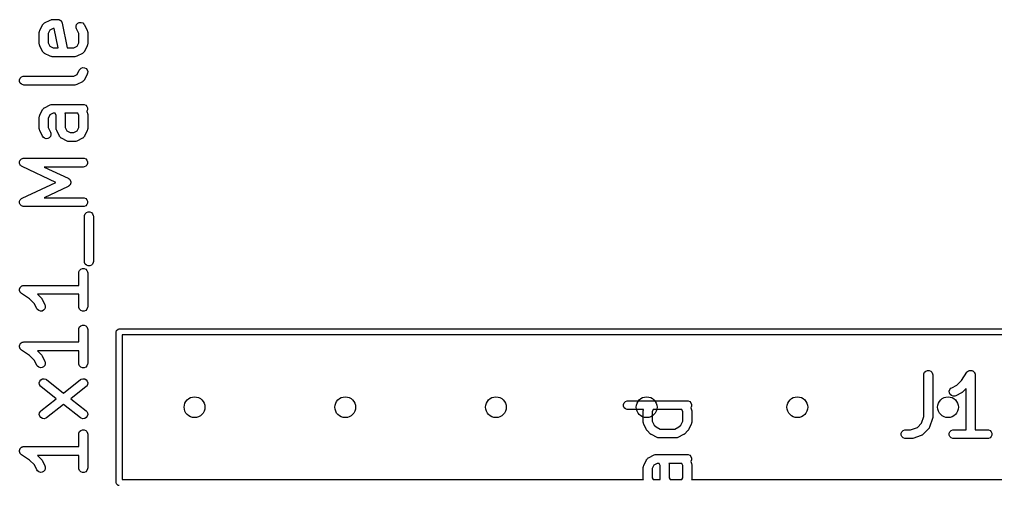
# Model space of a CAD drawing. Extents: x 2.08 to 4.63, y -4.92 to -2.81.
# Drawn here: x 2.081 to 2.728, y -3.123 to -2.814 of the extents above; entities that cross this region are included whole.
import ezdxf

# ---------------------------------------------------------------- set-up
doc = ezdxf.new("R2010")
doc.units = 0
doc.header["$MEASUREMENT"] = 0
doc.layers.add('BLACK', color=7, linetype='CONTINUOUS')

msp = doc.modelspace()

# ---------------------------------------------------------------- linework, layer by layer
at = {"layer": 'BLACK', "linetype": 'CONTINUOUS'}
for p, q in [((2.09614, -2.81719), (2.09632, -2.8169)), ((2.09632, -2.8169), (2.0966, -2.81666)), ((2.0966, -2.81666), (2.09684, -2.81638)), ((2.09684, -2.81638), (2.09713, -2.81619)), ((2.09713, -2.81619), (2.09719, -2.81614)), ((2.09719, -2.81614), (2.09724, -2.81613)), ((2.09724, -2.81613), (2.09733, -2.81607)), ((2.09733, -2.81607), (2.10108, -2.81419)), ((2.10108, -2.81419), (2.10162, -2.81399)), ((2.10162, -2.81399), (2.10173, -2.81398)), ((2.10173, -2.81398), (2.10183, -2.81394)), ((2.10183, -2.81394), (2.1024, -2.81388)), ((2.1024, -2.81388), (2.10615, -2.81388)), ((2.10615, -2.81388), (2.10673, -2.81394)), ((2.10673, -2.81394), (2.10699, -2.81405)), ((2.10699, -2.81405), (2.10728, -2.81411)), ((2.10728, -2.81411), (2.10752, -2.81427)), ((2.10752, -2.81427), (2.10779, -2.81438)), ((2.10779, -2.81438), (2.108, -2.81458)), ((2.108, -2.81458), (2.10824, -2.81475)), ((2.10824, -2.81475), (2.1084, -2.81499)), ((2.1084, -2.81499), (2.10861, -2.81519)), ((2.10861, -2.81519), (2.10872, -2.81546)), ((2.10872, -2.81546), (2.10888, -2.8157)), ((2.10888, -2.8157), (2.10905, -2.81626)), ((2.10905, -2.81626), (2.11232, -2.83263)), ((2.11858, -2.81725), (2.11934, -2.81638)), ((2.11934, -2.81638), (2.12037, -2.81586)), ((2.12037, -2.81586), (2.12152, -2.81578)), ((2.12152, -2.81578), (2.12261, -2.81614)), ((2.12261, -2.81614), (2.12348, -2.8169)), ((2.12348, -2.8169), (2.12379, -2.81739)), ((2.09382, -2.82246), (2.09388, -2.82188)), ((2.09382, -2.82996), (2.09382, -2.82246)), ((2.09388, -2.82188), (2.09392, -2.82179)), ((2.09392, -2.82179), (2.09393, -2.82168)), ((2.09393, -2.82168), (2.09414, -2.82114)), ((2.09414, -2.82114), (2.09601, -2.81739)), ((2.09601, -2.81739), (2.09607, -2.81729)), ((2.09607, -2.81729), (2.09609, -2.81725)), ((2.09609, -2.81725), (2.09614, -2.81719)), ((2.10085, -2.82091), (2.09973, -2.82316)), ((2.09973, -2.82316), (2.09973, -2.82926)), ((2.1031, -2.81979), (2.10085, -2.82091)), ((2.10373, -2.81979), (2.1031, -2.81979)), ((2.1063, -2.83263), (2.10373, -2.81979)), ((2.11822, -2.81834), (2.11858, -2.81725)), ((2.1183, -2.81949), (2.11822, -2.81834)), ((2.11851, -2.82003), (2.1183, -2.81949)), ((2.12007, -2.82316), (2.11851, -2.82003)), ((2.12007, -2.82926), (2.12007, -2.82316)), ((2.12379, -2.81739), (2.12567, -2.82114)), ((2.12567, -2.82114), (2.12587, -2.82168)), ((2.12587, -2.82168), (2.12588, -2.82179)), ((2.12588, -2.82179), (2.12592, -2.82188)), ((2.12592, -2.82188), (2.12598, -2.82246)), ((2.12598, -2.82246), (2.12598, -2.82996)), ((2.09388, -2.83053), (2.09382, -2.82996)), ((2.09973, -2.82926), (2.10085, -2.83151)), ((2.11895, -2.83151), (2.12007, -2.82926)), ((2.12598, -2.82996), (2.12592, -2.83053)), ((2.09392, -2.83063), (2.09388, -2.83053)), ((2.09393, -2.83074), (2.09392, -2.83063)), ((2.09414, -2.83128), (2.09393, -2.83074)), ((2.09601, -2.83503), (2.09414, -2.83128)), ((2.09607, -2.83513), (2.09601, -2.83503)), ((2.09609, -2.83517), (2.09607, -2.83513)), ((2.09614, -2.83523), (2.09609, -2.83517)), ((2.09632, -2.83552), (2.09614, -2.83523)), ((2.0966, -2.83576), (2.09632, -2.83552)), ((2.09684, -2.83604), (2.0966, -2.83576)), ((2.09713, -2.83622), (2.09684, -2.83604)), ((2.09719, -2.83627), (2.09713, -2.83622)), ((2.09724, -2.83629), (2.09719, -2.83627)), ((2.09733, -2.83635), (2.09724, -2.83629)), ((2.10108, -2.83822), (2.09733, -2.83635)), ((2.10085, -2.83151), (2.1031, -2.83263)), ((2.1031, -2.83263), (2.1063, -2.83263)), ((2.11232, -2.83263), (2.1167, -2.83263)), ((2.1167, -2.83263), (2.11895, -2.83151)), ((2.12247, -2.83635), (2.11872, -2.83822)), ((2.12257, -2.83629), (2.12247, -2.83635)), ((2.12261, -2.83627), (2.12257, -2.83629)), ((2.12267, -2.83622), (2.12261, -2.83627)), ((2.12296, -2.83604), (2.12267, -2.83622)), ((2.1232, -2.83576), (2.12296, -2.83604)), ((2.12348, -2.83552), (2.1232, -2.83576)), ((2.12367, -2.83523), (2.12348, -2.83552)), ((2.12371, -2.83517), (2.12367, -2.83523)), ((2.12373, -2.83513), (2.12371, -2.83517)), ((2.12379, -2.83503), (2.12373, -2.83513)), ((2.12567, -2.83128), (2.12379, -2.83503)), ((2.12587, -2.83074), (2.12567, -2.83128)), ((2.12588, -2.83063), (2.12587, -2.83074)), ((2.12592, -2.83053), (2.12588, -2.83063)), ((2.10162, -2.83843), (2.10108, -2.83822)), ((2.10173, -2.83844), (2.10162, -2.83843)), ((2.10183, -2.83848), (2.10173, -2.83844)), ((2.1024, -2.83854), (2.10183, -2.83848)), ((2.1099, -2.83854), (2.1024, -2.83854)), ((2.1174, -2.83854), (2.1099, -2.83854)), ((2.11798, -2.83848), (2.1174, -2.83854)), ((2.11807, -2.83844), (2.11798, -2.83848)), ((2.11818, -2.83843), (2.11807, -2.83844)), ((2.11872, -2.83822), (2.11818, -2.83843)), ((2.11895, -2.85026), (2.12038, -2.84739)), ((2.12038, -2.84739), (2.12069, -2.8469)), ((2.12069, -2.8469), (2.12156, -2.84614)), ((2.12156, -2.84614), (2.12266, -2.84578)), ((2.12266, -2.84578), (2.1238, -2.84586)), ((2.1238, -2.84586), (2.12483, -2.84637)), ((2.12483, -2.84637), (2.12559, -2.84724)), ((2.12559, -2.84724), (2.12595, -2.84834)), ((2.12587, -2.84949), (2.12567, -2.85003)), ((2.12595, -2.84834), (2.12587, -2.84949)), ((2.08076, -2.85375), (2.0812, -2.85269)), ((2.08076, -2.85491), (2.08076, -2.85375)), ((2.0812, -2.85597), (2.08076, -2.85491)), ((2.0812, -2.85269), (2.08201, -2.85188)), ((2.08201, -2.85679), (2.0812, -2.85597)), ((2.08201, -2.85188), (2.08308, -2.85143)), ((2.08308, -2.85143), (2.08365, -2.85138)), ((2.08365, -2.85138), (2.1167, -2.85138)), ((2.1167, -2.85138), (2.11895, -2.85026)), ((2.12247, -2.8551), (2.11872, -2.85697)), ((2.12257, -2.85504), (2.12247, -2.8551)), ((2.12261, -2.85502), (2.12257, -2.85504)), ((2.12267, -2.85497), (2.12261, -2.85502)), ((2.12296, -2.85479), (2.12267, -2.85497)), ((2.1232, -2.85451), (2.12296, -2.85479)), ((2.12348, -2.85427), (2.1232, -2.85451)), ((2.12367, -2.85397), (2.12348, -2.85427)), ((2.12371, -2.85392), (2.12367, -2.85397)), ((2.12373, -2.85387), (2.12371, -2.85392)), ((2.12379, -2.85378), (2.12373, -2.85387)), ((2.12567, -2.85003), (2.12379, -2.85378)), ((2.08308, -2.85723), (2.08201, -2.85679)), ((2.08365, -2.85728), (2.08308, -2.85723)), ((2.1174, -2.85728), (2.08365, -2.85728)), ((2.11798, -2.85723), (2.1174, -2.85728)), ((2.11807, -2.85719), (2.11798, -2.85723)), ((2.11818, -2.85718), (2.11807, -2.85719)), ((2.11872, -2.85697), (2.11818, -2.85718)), ((2.09414, -2.87738), (2.09601, -2.87363)), ((2.09601, -2.87363), (2.09607, -2.87354)), ((2.09607, -2.87354), (2.09609, -2.87349)), ((2.09609, -2.87349), (2.09614, -2.87343)), ((2.09614, -2.87343), (2.09632, -2.87314)), ((2.09632, -2.87314), (2.0966, -2.8729)), ((2.0966, -2.8729), (2.09684, -2.87262)), ((2.09684, -2.87262), (2.09713, -2.87244)), ((2.09713, -2.87244), (2.09719, -2.87239)), ((2.09719, -2.87239), (2.09724, -2.87237)), ((2.09724, -2.87237), (2.09733, -2.87231)), ((2.09733, -2.87231), (2.10108, -2.87044)), ((2.10108, -2.87044), (2.10162, -2.87023)), ((2.10162, -2.87023), (2.10173, -2.87022)), ((2.10173, -2.87022), (2.10183, -2.87018)), ((2.10183, -2.87018), (2.1024, -2.87013)), ((2.1024, -2.87013), (2.12302, -2.87013)), ((2.12302, -2.87013), (2.1236, -2.87018)), ((2.1236, -2.87018), (2.12466, -2.87062)), ((2.12466, -2.87062), (2.12548, -2.87144)), ((2.12548, -2.87472), (2.12534, -2.87486)), ((2.12534, -2.87486), (2.12567, -2.87551)), ((2.12548, -2.87144), (2.12592, -2.8725)), ((2.12592, -2.87365), (2.12548, -2.87472)), ((2.12592, -2.8725), (2.12592, -2.87365)), ((2.09382, -2.8787), (2.09388, -2.87813)), ((2.09382, -2.8862), (2.09382, -2.8787)), ((2.09388, -2.87813), (2.09392, -2.87803)), ((2.09392, -2.87803), (2.09393, -2.87792)), ((2.09393, -2.87792), (2.09414, -2.87738)), ((2.10085, -2.87715), (2.09973, -2.8794)), ((2.09973, -2.8794), (2.09973, -2.8855)), ((2.1031, -2.87603), (2.10085, -2.87715)), ((2.10433, -2.87603), (2.1031, -2.87603)), ((2.10507, -2.87752), (2.10433, -2.87603)), ((2.10507, -2.8862), (2.10507, -2.87752)), ((2.11932, -2.87603), (2.11087, -2.87603)), ((2.11087, -2.87603), (2.11087, -2.87605)), ((2.11087, -2.87605), (2.11088, -2.87615)), ((2.11088, -2.87615), (2.11092, -2.87625)), ((2.11092, -2.87625), (2.11098, -2.87683)), ((2.11098, -2.87683), (2.11098, -2.8855)), ((2.12007, -2.87752), (2.11932, -2.87603)), ((2.12007, -2.8855), (2.12007, -2.87752)), ((2.12567, -2.87551), (2.12587, -2.87605)), ((2.12587, -2.87605), (2.12588, -2.87615)), ((2.12588, -2.87615), (2.12592, -2.87625)), ((2.12592, -2.87625), (2.12598, -2.87683)), ((2.12598, -2.87683), (2.12598, -2.8862)), ((2.09388, -2.88678), (2.09382, -2.8862)), ((2.09392, -2.88688), (2.09388, -2.88678)), ((2.09393, -2.88698), (2.09392, -2.88688)), ((2.09414, -2.88752), (2.09393, -2.88698)), ((2.09601, -2.89127), (2.09414, -2.88752)), ((2.09973, -2.8855), (2.10129, -2.88863)), ((2.10513, -2.88678), (2.10507, -2.8862)), ((2.10517, -2.88688), (2.10513, -2.88678)), ((2.10518, -2.88698), (2.10517, -2.88688)), ((2.10539, -2.88752), (2.10518, -2.88698)), ((2.10726, -2.89127), (2.10539, -2.88752)), ((2.11098, -2.8855), (2.1121, -2.88775)), ((2.1121, -2.88775), (2.11435, -2.88887)), ((2.1167, -2.88887), (2.11895, -2.88775)), ((2.11895, -2.88775), (2.12007, -2.8855)), ((2.12567, -2.88752), (2.12379, -2.89127)), ((2.12587, -2.88698), (2.12567, -2.88752)), ((2.12588, -2.88688), (2.12587, -2.88698)), ((2.12592, -2.88678), (2.12588, -2.88688)), ((2.12598, -2.8862), (2.12592, -2.88678)), ((2.09632, -2.89176), (2.09601, -2.89127)), ((2.09719, -2.89252), (2.09632, -2.89176)), ((2.09828, -2.89288), (2.09719, -2.89252)), ((2.09943, -2.8928), (2.09828, -2.89288)), ((2.10046, -2.89228), (2.09943, -2.8928)), ((2.10122, -2.89141), (2.10046, -2.89228)), ((2.10158, -2.89032), (2.10122, -2.89141)), ((2.10129, -2.88863), (2.1015, -2.88917)), ((2.1015, -2.88917), (2.10158, -2.89032)), ((2.10732, -2.89137), (2.10726, -2.89127)), ((2.10734, -2.89141), (2.10732, -2.89137)), ((2.10738, -2.89147), (2.10734, -2.89141)), ((2.10757, -2.89176), (2.10738, -2.89147)), ((2.10785, -2.892), (2.10757, -2.89176)), ((2.10809, -2.89228), (2.10785, -2.892)), ((2.10838, -2.89247), (2.10809, -2.89228)), ((2.10844, -2.89252), (2.10838, -2.89247)), ((2.10848, -2.89253), (2.10844, -2.89252)), ((2.10858, -2.89259), (2.10848, -2.89253)), ((2.11233, -2.89447), (2.10858, -2.89259)), ((2.11287, -2.89467), (2.11233, -2.89447)), ((2.11298, -2.89468), (2.11287, -2.89467)), ((2.11307, -2.89472), (2.11298, -2.89468)), ((2.11365, -2.89478), (2.11307, -2.89472)), ((2.1174, -2.89478), (2.11365, -2.89478)), ((2.11435, -2.88887), (2.1167, -2.88887)), ((2.11798, -2.89472), (2.1174, -2.89478)), ((2.11807, -2.89468), (2.11798, -2.89472)), ((2.11818, -2.89467), (2.11807, -2.89468)), ((2.11872, -2.89447), (2.11818, -2.89467)), ((2.12247, -2.89259), (2.11872, -2.89447)), ((2.12257, -2.89253), (2.12247, -2.89259)), ((2.12261, -2.89252), (2.12257, -2.89253)), ((2.12267, -2.89247), (2.12261, -2.89252)), ((2.12296, -2.89228), (2.12267, -2.89247)), ((2.1232, -2.892), (2.12296, -2.89228)), ((2.12348, -2.89176), (2.1232, -2.892)), ((2.12367, -2.89147), (2.12348, -2.89176)), ((2.12371, -2.89141), (2.12367, -2.89147)), ((2.12373, -2.89137), (2.12371, -2.89141)), ((2.12379, -2.89127), (2.12373, -2.89137)), ((2.08079, -2.908), (2.081, -2.90753)), ((2.081, -2.90753), (2.0812, -2.90706)), ((2.0812, -2.90706), (2.08125, -2.90701)), ((2.08125, -2.90701), (2.08127, -2.90695)), ((2.08127, -2.90695), (2.08165, -2.90661)), ((2.08165, -2.90661), (2.08201, -2.90624)), ((2.08201, -2.90624), (2.08207, -2.90622)), ((2.08207, -2.90622), (2.08212, -2.90617)), ((2.08212, -2.90617), (2.0826, -2.906)), ((2.0826, -2.906), (2.08308, -2.9058)), ((2.08308, -2.9058), (2.08317, -2.90579)), ((2.08317, -2.90579), (2.08321, -2.90578)), ((2.08321, -2.90578), (2.08328, -2.90578)), ((2.08328, -2.90578), (2.08365, -2.90575)), ((2.08365, -2.90575), (2.12302, -2.90575)), ((2.12302, -2.90575), (2.1236, -2.9058)), ((2.1236, -2.9058), (2.12466, -2.90624)), ((2.12466, -2.90624), (2.12548, -2.90706)), ((2.12548, -2.90706), (2.12592, -2.90812)), ((2.08074, -2.90915), (2.08076, -2.90864)), ((2.08076, -2.90921), (2.08074, -2.90915)), ((2.08076, -2.90812), (2.08078, -2.90806)), ((2.08076, -2.90864), (2.08076, -2.90812)), ((2.08076, -2.90927), (2.08076, -2.90921)), ((2.08095, -2.90975), (2.08076, -2.90927)), ((2.08078, -2.90806), (2.08079, -2.908)), ((2.08113, -2.91023), (2.08095, -2.90975)), ((2.08117, -2.91028), (2.08113, -2.91023)), ((2.0812, -2.91034), (2.08117, -2.91028)), ((2.08156, -2.9107), (2.0812, -2.91034)), ((2.08191, -2.91108), (2.08156, -2.9107)), ((2.08199, -2.91113), (2.08191, -2.91108)), ((2.08201, -2.91115), (2.08199, -2.91113)), ((2.08208, -2.91118), (2.08201, -2.91115)), ((2.08241, -2.91137), (2.08208, -2.91118)), ((2.10479, -2.92182), (2.08241, -2.91137)), ((2.12302, -2.91165), (2.09696, -2.91165)), ((2.09696, -2.91165), (2.11302, -2.91915)), ((2.1236, -2.91159), (2.12302, -2.91165)), ((2.12466, -2.91115), (2.1236, -2.91159)), ((2.12548, -2.91034), (2.12466, -2.91115)), ((2.12592, -2.90927), (2.12548, -2.91034)), ((2.12592, -2.90812), (2.12592, -2.90927)), ((2.11302, -2.91915), (2.11324, -2.91927)), ((2.11324, -2.91927), (2.11331, -2.9193)), ((2.11331, -2.9193), (2.11336, -2.91934)), ((2.11336, -2.91934), (2.11352, -2.91944)), ((2.11352, -2.91944), (2.11383, -2.91977)), ((2.11383, -2.91977), (2.11416, -2.92008)), ((2.11416, -2.92008), (2.11421, -2.92019)), ((2.11421, -2.92019), (2.1143, -2.92029)), ((2.1143, -2.92029), (2.11445, -2.92071)), ((2.11445, -2.92071), (2.11464, -2.92112)), ((2.08241, -2.93227), (2.10479, -2.92182)), ((2.11302, -2.9245), (2.09696, -2.93199)), ((2.11324, -2.92437), (2.11302, -2.9245)), ((2.11331, -2.92435), (2.11324, -2.92437)), ((2.11336, -2.9243), (2.11331, -2.92435)), ((2.11352, -2.9242), (2.11336, -2.9243)), ((2.11383, -2.92387), (2.11352, -2.9242)), ((2.11416, -2.92357), (2.11383, -2.92387)), ((2.11421, -2.92345), (2.11416, -2.92357)), ((2.1143, -2.92335), (2.11421, -2.92345)), ((2.11445, -2.92293), (2.1143, -2.92335)), ((2.11464, -2.92252), (2.11445, -2.92293)), ((2.11464, -2.92112), (2.11465, -2.92125)), ((2.11465, -2.92239), (2.11464, -2.92252)), ((2.11465, -2.92125), (2.11469, -2.92137)), ((2.11469, -2.92227), (2.11465, -2.92239)), ((2.11469, -2.92137), (2.11467, -2.92182)), ((2.11467, -2.92182), (2.11469, -2.92227)), ((2.08095, -2.9339), (2.08113, -2.93341)), ((2.08113, -2.93341), (2.08117, -2.93337)), ((2.08117, -2.93337), (2.0812, -2.93331)), ((2.0812, -2.93331), (2.08156, -2.93294)), ((2.08156, -2.93294), (2.08191, -2.93256)), ((2.08191, -2.93256), (2.08199, -2.93252)), ((2.08199, -2.93252), (2.08201, -2.93249)), ((2.08201, -2.93249), (2.08208, -2.93246)), ((2.08208, -2.93246), (2.08241, -2.93227)), ((2.09696, -2.93199), (2.12302, -2.93199)), ((2.12302, -2.93199), (2.1236, -2.93205)), ((2.1236, -2.93205), (2.12466, -2.93249)), ((2.12466, -2.93249), (2.12548, -2.93331)), ((2.12548, -2.93331), (2.12592, -2.93437)), ((2.08074, -2.9345), (2.08076, -2.93444)), ((2.08076, -2.93501), (2.08074, -2.9345)), ((2.08076, -2.93437), (2.08095, -2.9339)), ((2.08076, -2.93444), (2.08076, -2.93437)), ((2.08076, -2.93552), (2.08076, -2.93501)), ((2.08078, -2.93558), (2.08076, -2.93552)), ((2.08079, -2.93565), (2.08078, -2.93558)), ((2.081, -2.93611), (2.08079, -2.93565)), ((2.0812, -2.93659), (2.081, -2.93611)), ((2.08125, -2.93663), (2.0812, -2.93659)), ((2.08127, -2.93669), (2.08125, -2.93663)), ((2.08165, -2.93704), (2.08127, -2.93669)), ((2.08201, -2.9374), (2.08165, -2.93704)), ((2.08207, -2.93743), (2.08201, -2.9374)), ((2.08212, -2.93747), (2.08207, -2.93743)), ((2.0826, -2.93765), (2.08212, -2.93747)), ((2.08308, -2.93784), (2.0826, -2.93765)), ((2.08317, -2.93785), (2.08308, -2.93784)), ((2.08321, -2.93786), (2.08317, -2.93785)), ((2.08328, -2.93786), (2.08321, -2.93786)), ((2.08365, -2.9379), (2.08328, -2.93786)), ((2.12302, -2.9379), (2.08365, -2.9379)), ((2.1236, -2.93784), (2.12302, -2.9379)), ((2.12466, -2.9374), (2.1236, -2.93784)), ((2.12548, -2.93659), (2.12466, -2.9374)), ((2.12592, -2.93552), (2.12548, -2.93659)), ((2.12592, -2.93437), (2.12592, -2.93552)), ((2.12382, -2.94432), (2.12388, -2.94374)), ((2.12382, -2.97432), (2.12382, -2.94432)), ((2.12388, -2.94374), (2.12432, -2.94268)), ((2.12432, -2.94268), (2.12513, -2.94186)), ((2.12513, -2.94186), (2.1262, -2.94142)), ((2.1262, -2.94142), (2.12735, -2.94142)), ((2.12735, -2.94142), (2.12841, -2.94186)), ((2.12841, -2.94186), (2.12923, -2.94268)), ((2.12923, -2.94268), (2.12967, -2.94374)), ((2.12967, -2.94374), (2.12973, -2.94432)), ((2.12973, -2.94432), (2.12973, -2.97432)), ((2.12138, -2.97936), (2.12245, -2.97892)), ((2.12245, -2.97892), (2.1236, -2.97892)), ((2.1236, -2.97892), (2.12466, -2.97936)), ((2.12388, -2.97489), (2.12382, -2.97432)), ((2.12432, -2.97596), (2.12388, -2.97489)), ((2.12513, -2.97677), (2.12432, -2.97596)), ((2.1262, -2.97721), (2.12513, -2.97677)), ((2.12735, -2.97721), (2.1262, -2.97721)), ((2.12841, -2.97677), (2.12735, -2.97721)), ((2.12923, -2.97596), (2.12841, -2.97677)), ((2.12967, -2.97489), (2.12923, -2.97596)), ((2.12973, -2.97432), (2.12967, -2.97489)), ((2.12007, -2.98181), (2.12013, -2.98124)), ((2.12007, -2.99011), (2.12007, -2.98181)), ((2.12013, -2.98124), (2.12057, -2.98017)), ((2.12057, -2.98017), (2.12138, -2.97936)), ((2.12466, -2.97936), (2.12548, -2.98017)), ((2.12548, -2.98017), (2.12592, -2.98124)), ((2.12592, -2.98124), (2.12598, -2.98181)), ((2.12598, -2.98181), (2.12598, -3.00431)), ((2.08087, -2.99222), (2.08093, -2.99194)), ((2.08093, -2.99194), (2.08109, -2.99169)), ((2.08109, -2.99169), (2.0812, -2.99142)), ((2.0812, -2.99142), (2.0814, -2.99122)), ((2.0814, -2.99122), (2.08156, -2.99098)), ((2.08156, -2.99098), (2.08181, -2.99081)), ((2.08181, -2.99081), (2.08201, -2.99061)), ((2.08201, -2.99061), (2.08228, -2.9905)), ((2.08228, -2.9905), (2.08252, -2.99034)), ((2.08252, -2.99034), (2.08281, -2.99028)), ((2.08281, -2.99028), (2.08308, -2.99017)), ((2.08308, -2.99017), (2.08365, -2.99011)), ((2.08365, -2.99011), (2.08365, -2.99011)), ((2.08365, -2.99011), (2.08365, -2.99011)), ((2.08365, -2.99011), (2.08365, -2.99011)), ((2.08365, -2.99011), (2.12007, -2.99011)), ((2.0807, -2.99307), (2.08076, -2.99278)), ((2.08076, -2.99335), (2.0807, -2.99307)), ((2.08076, -2.99249), (2.08087, -2.99222)), ((2.08076, -2.99278), (2.08076, -2.99249)), ((2.08076, -2.99364), (2.08076, -2.99335)), ((2.08087, -2.99391), (2.08076, -2.99364)), ((2.08093, -2.9942), (2.08087, -2.99391)), ((2.08109, -2.99444), (2.08093, -2.9942)), ((2.0812, -2.9947), (2.08109, -2.99444)), ((2.08141, -2.99491), (2.0812, -2.9947)), ((2.08157, -2.99515), (2.08141, -2.99491)), ((2.08201, -2.99552), (2.08157, -2.99515)), ((2.08202, -2.99552), (2.08201, -2.99552)), ((2.08201, -2.99552), (2.08201, -2.99552)), ((2.08201, -2.99552), (2.08201, -2.99552)), ((2.0874, -2.99911), (2.08202, -2.99552)), ((2.12007, -2.99602), (2.09266, -2.99602)), ((2.09266, -2.99602), (2.09512, -2.99847)), ((2.09512, -2.99847), (2.0953, -2.9987)), ((2.12007, -3.00431), (2.12007, -2.99602)), ((2.0906, -3.00231), (2.0874, -2.99911)), ((2.09226, -3.00563), (2.0906, -3.00231)), ((2.0953, -2.9987), (2.09536, -2.99875)), ((2.09536, -2.99875), (2.09542, -2.99884)), ((2.09542, -2.99884), (2.09548, -2.99892)), ((2.09548, -2.99892), (2.09551, -2.99899)), ((2.09551, -2.99899), (2.09567, -2.99924)), ((2.09567, -2.99924), (2.09754, -3.00299)), ((2.09783, -3.00468), (2.09747, -3.00577)), ((2.09754, -3.00299), (2.09775, -3.00353)), ((2.09775, -3.00353), (2.09783, -3.00468)), ((2.12013, -3.00489), (2.12007, -3.00431)), ((2.12057, -3.00595), (2.12013, -3.00489)), ((2.12592, -3.00489), (2.12548, -3.00595)), ((2.12598, -3.00431), (2.12592, -3.00489)), ((2.09257, -3.00612), (2.09226, -3.00563)), ((2.09344, -3.00688), (2.09257, -3.00612)), ((2.09453, -3.00724), (2.09344, -3.00688)), ((2.09568, -3.00716), (2.09453, -3.00724)), ((2.09671, -3.00664), (2.09568, -3.00716)), ((2.09747, -3.00577), (2.09671, -3.00664)), ((2.12138, -3.00677), (2.12057, -3.00595)), ((2.12245, -3.00721), (2.12138, -3.00677)), ((2.1236, -3.00721), (2.12245, -3.00721)), ((2.12466, -3.00677), (2.1236, -3.00721)), ((2.12548, -3.00595), (2.12466, -3.00677)), ((2.12013, -3.01873), (2.12057, -3.01767)), ((2.12057, -3.01767), (2.12138, -3.01685)), ((2.12138, -3.01685), (2.12245, -3.01641)), ((2.12245, -3.01641), (2.1236, -3.01641)), ((2.1236, -3.01641), (2.12466, -3.01685)), ((2.12466, -3.01685), (2.12548, -3.01767)), ((2.12548, -3.01767), (2.12592, -3.01873)), ((2.12007, -3.01931), (2.12013, -3.01873)), ((2.12007, -3.02761), (2.12007, -3.01931)), ((2.12592, -3.01873), (2.12598, -3.01931)), ((2.12598, -3.01931), (2.12598, -3.04181)), ((2.14488, -3.02087), (2.14503, -3.02011)), ((2.14488, -3.12087), (2.14488, -3.02087)), ((2.14503, -3.02011), (2.1461, -3.01905)), ((2.1461, -3.01905), (2.14685, -3.0189)), ((2.14685, -3.0189), (3.22185, -3.0189)), ((2.14882, -3.02283), (2.14882, -3.1189)), ((3.22104, -3.02283), (2.14882, -3.02283)), ((2.0807, -3.03056), (2.08076, -3.03027)), ((2.08076, -3.03085), (2.0807, -3.03056)), ((2.08076, -3.02998), (2.08087, -3.02972)), ((2.08076, -3.03027), (2.08076, -3.02998)), ((2.08076, -3.03113), (2.08076, -3.03085)), ((2.08087, -3.02972), (2.08093, -3.02943)), ((2.08093, -3.02943), (2.08109, -3.02919)), ((2.08109, -3.02919), (2.0812, -3.02892)), ((2.0812, -3.02892), (2.0814, -3.02871)), ((2.0814, -3.02871), (2.08156, -3.02847)), ((2.08156, -3.02847), (2.08181, -3.02831)), ((2.08181, -3.02831), (2.08201, -3.0281)), ((2.08201, -3.0281), (2.08228, -3.02799)), ((2.08228, -3.02799), (2.08252, -3.02783)), ((2.08252, -3.02783), (2.08281, -3.02777)), ((2.08281, -3.02777), (2.08308, -3.02766)), ((2.08308, -3.02766), (2.08365, -3.02761)), ((2.08365, -3.02761), (2.08365, -3.02761)), ((2.08365, -3.02761), (2.08365, -3.02761)), ((2.08365, -3.02761), (2.08365, -3.02761)), ((2.08365, -3.02761), (2.12007, -3.02761)), ((2.08087, -3.0314), (2.08076, -3.03113)), ((2.08093, -3.03169), (2.08087, -3.0314)), ((2.08109, -3.03193), (2.08093, -3.03169)), ((2.0812, -3.0322), (2.08109, -3.03193)), ((2.08141, -3.03241), (2.0812, -3.0322)), ((2.08157, -3.03265), (2.08141, -3.03241)), ((2.08201, -3.03301), (2.08157, -3.03265)), ((2.08202, -3.03302), (2.08201, -3.03301)), ((2.08201, -3.03301), (2.08201, -3.03301)), ((2.08201, -3.03301), (2.08201, -3.03301)), ((2.0874, -3.0366), (2.08202, -3.03302)), ((2.0906, -3.03981), (2.0874, -3.0366)), ((2.12007, -3.03351), (2.09266, -3.03351)), ((2.09266, -3.03351), (2.09512, -3.03597)), ((2.09512, -3.03597), (2.0953, -3.0362)), ((2.0953, -3.0362), (2.09536, -3.03625)), ((2.09536, -3.03625), (2.09542, -3.03634)), ((2.09542, -3.03634), (2.09548, -3.03642)), ((2.09548, -3.03642), (2.09551, -3.03649)), ((2.09551, -3.03649), (2.09567, -3.03674)), ((2.09567, -3.03674), (2.09754, -3.04049)), ((2.12007, -3.04181), (2.12007, -3.03351)), ((2.09226, -3.04313), (2.0906, -3.03981)), ((2.09257, -3.04362), (2.09226, -3.04313)), ((2.09344, -3.04437), (2.09257, -3.04362)), ((2.09747, -3.04327), (2.09671, -3.04414)), ((2.09783, -3.04218), (2.09747, -3.04327)), ((2.09754, -3.04049), (2.09775, -3.04103)), ((2.09775, -3.04103), (2.09783, -3.04218)), ((2.12013, -3.04238), (2.12007, -3.04181)), ((2.12057, -3.04345), (2.12013, -3.04238)), ((2.12138, -3.04426), (2.12057, -3.04345)), ((2.12548, -3.04345), (2.12466, -3.04426)), ((2.12592, -3.04238), (2.12548, -3.04345)), ((2.12598, -3.04181), (2.12592, -3.04238)), ((2.09453, -3.04474), (2.09344, -3.04437)), ((2.09568, -3.04466), (2.09453, -3.04474)), ((2.09671, -3.04414), (2.09568, -3.04466)), ((2.12245, -3.0447), (2.12138, -3.04426)), ((2.1236, -3.0447), (2.12245, -3.0447)), ((2.12466, -3.04426), (2.1236, -3.0447)), ((2.68077, -3.0494), (2.68083, -3.04883)), ((2.68077, -3.07704), (2.68077, -3.0494)), ((2.68083, -3.04883), (2.68127, -3.04776)), ((2.68127, -3.04776), (2.68209, -3.04695)), ((2.68209, -3.04695), (2.68315, -3.04651)), ((2.68315, -3.04651), (2.6843, -3.04651)), ((2.6843, -3.04651), (2.68537, -3.04695)), ((2.68537, -3.04695), (2.68618, -3.04776)), ((2.68618, -3.04776), (2.68662, -3.04883)), ((2.68662, -3.04883), (2.68668, -3.0494)), ((2.68668, -3.0494), (2.68668, -3.07752)), ((2.7058, -3.05315), (2.70939, -3.04776)), ((2.70939, -3.04776), (2.70939, -3.04776)), ((2.70939, -3.04776), (2.70939, -3.04776)), ((2.70939, -3.04776), (2.7094, -3.04776)), ((2.7094, -3.04776), (2.70976, -3.04732)), ((2.70976, -3.04732), (2.71, -3.04715)), ((2.71, -3.04715), (2.71021, -3.04695)), ((2.71021, -3.04695), (2.71048, -3.04684)), ((2.71048, -3.04684), (2.71072, -3.04668)), ((2.71072, -3.04668), (2.711, -3.04662)), ((2.711, -3.04662), (2.71127, -3.04651)), ((2.71127, -3.04651), (2.71156, -3.04651)), ((2.71156, -3.04651), (2.71185, -3.04645)), ((2.71185, -3.04645), (2.71213, -3.04651)), ((2.71213, -3.04651), (2.71242, -3.04651)), ((2.71242, -3.04651), (2.71269, -3.04662)), ((2.71269, -3.04662), (2.71298, -3.04667)), ((2.71298, -3.04667), (2.71322, -3.04684)), ((2.71322, -3.04684), (2.71349, -3.04695)), ((2.71349, -3.04695), (2.71369, -3.04715)), ((2.71369, -3.04715), (2.71393, -3.04731)), ((2.71393, -3.04731), (2.7141, -3.04756)), ((2.7141, -3.04756), (2.7143, -3.04776)), ((2.7143, -3.04776), (2.71441, -3.04803)), ((2.71441, -3.04803), (2.71458, -3.04827)), ((2.71458, -3.04827), (2.71463, -3.04856)), ((2.71463, -3.04856), (2.71474, -3.04883)), ((2.71474, -3.04883), (2.7148, -3.0494)), ((2.7148, -3.0494), (2.7148, -3.0494)), ((2.7148, -3.0494), (2.7148, -3.0494)), ((2.7148, -3.0494), (2.7148, -3.0494)), ((2.7148, -3.0494), (2.7148, -3.08582)), ((2.09383, -3.0547), (2.09414, -3.05359)), ((2.09397, -3.05585), (2.09383, -3.0547)), ((2.09454, -3.05685), (2.09397, -3.05585)), ((2.09414, -3.05359), (2.09486, -3.05269)), ((2.09486, -3.05269), (2.09586, -3.05212)), ((2.09586, -3.05212), (2.097, -3.05199)), ((2.097, -3.05199), (2.09811, -3.0523)), ((2.09811, -3.0523), (2.0986, -3.05261)), ((2.0986, -3.05261), (2.1099, -3.06149)), ((2.1099, -3.06149), (2.1212, -3.05261)), ((2.1212, -3.05261), (2.12169, -3.0523)), ((2.12169, -3.0523), (2.1228, -3.05199)), ((2.1228, -3.05199), (2.12394, -3.05212)), ((2.12394, -3.05212), (2.12495, -3.05269)), ((2.12495, -3.05269), (2.12566, -3.05359)), ((2.12583, -3.05585), (2.12527, -3.05685)), ((2.12566, -3.05359), (2.12597, -3.0547)), ((2.12597, -3.0547), (2.12583, -3.05585)), ((2.69928, -3.05801), (2.7026, -3.05635)), ((2.7026, -3.05635), (2.7058, -3.05315)), ((2.09495, -3.05725), (2.09454, -3.05685)), ((2.10512, -3.06524), (2.09495, -3.05725)), ((2.12485, -3.05725), (2.11468, -3.06524)), ((2.12527, -3.05685), (2.12485, -3.05725)), ((2.69767, -3.06028), (2.69803, -3.05919)), ((2.69775, -3.06143), (2.69767, -3.06028)), ((2.69827, -3.06246), (2.69775, -3.06143)), ((2.69803, -3.05919), (2.69879, -3.05832)), ((2.69914, -3.06322), (2.69827, -3.06246)), ((2.69879, -3.05832), (2.69928, -3.05801)), ((2.70023, -3.06358), (2.69914, -3.06322)), ((2.70567, -3.06142), (2.70192, -3.06329)), ((2.70592, -3.06126), (2.70567, -3.06142)), ((2.70599, -3.06123), (2.70592, -3.06126)), ((2.70607, -3.06116), (2.70599, -3.06123)), ((2.70616, -3.06111), (2.70607, -3.06116)), ((2.70621, -3.06105), (2.70616, -3.06111)), ((2.70644, -3.06086), (2.70621, -3.06105)), ((2.7089, -3.05841), (2.70644, -3.06086)), ((2.7089, -3.08582), (2.7089, -3.05841)), ((2.09495, -3.07323), (2.10512, -3.06524)), ((2.1099, -3.069), (2.0986, -3.07787)), ((2.1212, -3.07787), (2.1099, -3.069)), ((2.11468, -3.06524), (2.12485, -3.07323)), ((2.48155, -3.06898), (2.48199, -3.06791)), ((2.48155, -3.07013), (2.48155, -3.06898)), ((2.48199, -3.06791), (2.4828, -3.0671)), ((2.4828, -3.0671), (2.48387, -3.06666)), ((2.48387, -3.06666), (2.48444, -3.0666)), ((2.48444, -3.0666), (2.52381, -3.0666)), ((2.52381, -3.0666), (2.52439, -3.06666)), ((2.52439, -3.06666), (2.52545, -3.0671)), ((2.52545, -3.0671), (2.52627, -3.06791)), ((2.52627, -3.06791), (2.52671, -3.06898)), ((2.52671, -3.06898), (2.52671, -3.07013)), ((2.70138, -3.0635), (2.70023, -3.06358)), ((2.70192, -3.06329), (2.70138, -3.0635)), ((2.09383, -3.07578), (2.09397, -3.07464)), ((2.09414, -3.07689), (2.09383, -3.07578)), ((2.09397, -3.07464), (2.09454, -3.07363)), ((2.09454, -3.07363), (2.09495, -3.07323)), ((2.12485, -3.07323), (2.12527, -3.07363)), ((2.12527, -3.07363), (2.12583, -3.07464)), ((2.12597, -3.07578), (2.12566, -3.07689)), ((2.12583, -3.07464), (2.12597, -3.07578)), ((2.48199, -3.07119), (2.48155, -3.07013)), ((2.4828, -3.07201), (2.48199, -3.07119)), ((2.48387, -3.07245), (2.4828, -3.07201)), ((2.48444, -3.07251), (2.48387, -3.07245)), ((2.49472, -3.07251), (2.48444, -3.07251)), ((2.49461, -3.0733), (2.49467, -3.07273)), ((2.49461, -3.0808), (2.49461, -3.0733)), ((2.49467, -3.07273), (2.49471, -3.07263)), ((2.49471, -3.07263), (2.49472, -3.07252)), ((2.49472, -3.07252), (2.49472, -3.07251)), ((2.50126, -3.07251), (2.50052, -3.074)), ((2.50052, -3.074), (2.50052, -3.0801)), ((2.52011, -3.07251), (2.50126, -3.07251)), ((2.52086, -3.074), (2.52011, -3.07251)), ((2.52086, -3.0801), (2.52086, -3.074)), ((2.52627, -3.07119), (2.52613, -3.07133)), ((2.52613, -3.07133), (2.52645, -3.07198)), ((2.52671, -3.07013), (2.52627, -3.07119)), ((2.52645, -3.07198), (2.52666, -3.07252)), ((2.52666, -3.07252), (2.52667, -3.07263)), ((2.52667, -3.07263), (2.52671, -3.07273)), ((2.52671, -3.07273), (2.52676, -3.0733)), ((2.52676, -3.0733), (2.52676, -3.0808)), ((2.09486, -3.0778), (2.09414, -3.07689)), ((2.09586, -3.07836), (2.09486, -3.0778)), ((2.097, -3.0785), (2.09586, -3.07836)), ((2.09811, -3.07819), (2.097, -3.0785)), ((2.0986, -3.07787), (2.09811, -3.07819)), ((2.12169, -3.07819), (2.1212, -3.07787)), ((2.1228, -3.0785), (2.12169, -3.07819)), ((2.12394, -3.07836), (2.1228, -3.0785)), ((2.12495, -3.0778), (2.12394, -3.07836)), ((2.12566, -3.07689), (2.12495, -3.0778)), ((2.49467, -3.08138), (2.49461, -3.0808)), ((2.49471, -3.08147), (2.49467, -3.08138)), ((2.49472, -3.08158), (2.49471, -3.08147)), ((2.49492, -3.08212), (2.49472, -3.08158)), ((2.4968, -3.08587), (2.49492, -3.08212)), ((2.50052, -3.0801), (2.50187, -3.0828)), ((2.51951, -3.0828), (2.52086, -3.0801)), ((2.52645, -3.08212), (2.52458, -3.08587)), ((2.52666, -3.08158), (2.52645, -3.08212)), ((2.52667, -3.08147), (2.52666, -3.08158)), ((2.52671, -3.08138), (2.52667, -3.08147)), ((2.52676, -3.0808), (2.52671, -3.08138)), ((2.67651, -3.08432), (2.67927, -3.08155)), ((2.67927, -3.08155), (2.68077, -3.07704)), ((2.68653, -3.07846), (2.68465, -3.08408)), ((2.68659, -3.07817), (2.68653, -3.07846)), ((2.68662, -3.0781), (2.68659, -3.07817)), ((2.68663, -3.078), (2.68662, -3.0781)), ((2.68666, -3.07789), (2.68663, -3.078)), ((2.68668, -3.07752), (2.68665, -3.07782)), ((2.68665, -3.07782), (2.68666, -3.07789)), ((2.12007, -3.08868), (2.12013, -3.0881)), ((2.12007, -3.09697), (2.12007, -3.08868)), ((2.12013, -3.0881), (2.12057, -3.08704)), ((2.12057, -3.08704), (2.12138, -3.08622)), ((2.12138, -3.08622), (2.12245, -3.08578)), ((2.12245, -3.08578), (2.1236, -3.08578)), ((2.1236, -3.08578), (2.12466, -3.08622)), ((2.12466, -3.08622), (2.12548, -3.08704)), ((2.12548, -3.08704), (2.12592, -3.0881)), ((2.12592, -3.0881), (2.12598, -3.08868)), ((2.12598, -3.08868), (2.12598, -3.11117)), ((2.49695, -3.08612), (2.4968, -3.08587)), ((2.49698, -3.08619), (2.49695, -3.08612)), ((2.49705, -3.08627), (2.49698, -3.08619)), ((2.49711, -3.08636), (2.49705, -3.08627)), ((2.49717, -3.08641), (2.49711, -3.08636)), ((2.49735, -3.08664), (2.49717, -3.08641)), ((2.49923, -3.08851), (2.49735, -3.08664)), ((2.49945, -3.0887), (2.49923, -3.08851)), ((2.4995, -3.08876), (2.49945, -3.0887)), ((2.49959, -3.08881), (2.4995, -3.08876)), ((2.49967, -3.08888), (2.49959, -3.08881)), ((2.49975, -3.08891), (2.49967, -3.08888)), ((2.49999, -3.08907), (2.49975, -3.08891)), ((2.50374, -3.09094), (2.49999, -3.08907)), ((2.50187, -3.0828), (2.50306, -3.084)), ((2.50306, -3.084), (2.50576, -3.08535)), ((2.50576, -3.08535), (2.51562, -3.08535)), ((2.51562, -3.08535), (2.51831, -3.084)), ((2.52138, -3.08907), (2.51763, -3.09094)), ((2.51831, -3.084), (2.51951, -3.0828)), ((2.52163, -3.08891), (2.52138, -3.08907)), ((2.5217, -3.08888), (2.52163, -3.08891)), ((2.52178, -3.08881), (2.5217, -3.08888)), ((2.52187, -3.08876), (2.52178, -3.08881)), ((2.52192, -3.0887), (2.52187, -3.08876)), ((2.52215, -3.08851), (2.52192, -3.0887)), ((2.52402, -3.08664), (2.52215, -3.08851)), ((2.52421, -3.08641), (2.52402, -3.08664)), ((2.52427, -3.08636), (2.52421, -3.08641)), ((2.52433, -3.08627), (2.52427, -3.08636)), ((2.52439, -3.08619), (2.52433, -3.08627)), ((2.52442, -3.08612), (2.52439, -3.08619)), ((2.52458, -3.08587), (2.52442, -3.08612)), ((2.66583, -3.0882), (2.66627, -3.08713)), ((2.66583, -3.08935), (2.66583, -3.0882)), ((2.66627, -3.08713), (2.66709, -3.08632)), ((2.66709, -3.08632), (2.66815, -3.08588)), ((2.66815, -3.08588), (2.66873, -3.08582)), ((2.66873, -3.08582), (2.672, -3.08582)), ((2.672, -3.08582), (2.67651, -3.08432)), ((2.68019, -3.08899), (2.67974, -3.08935)), ((2.68394, -3.08524), (2.68019, -3.08899)), ((2.68431, -3.08479), (2.68394, -3.08524)), ((2.68435, -3.08469), (2.68431, -3.08479)), ((2.68442, -3.08461), (2.68435, -3.08469)), ((2.68465, -3.08408), (2.68442, -3.08461)), ((2.6977, -3.0882), (2.69814, -3.08713)), ((2.6977, -3.08935), (2.6977, -3.0882)), ((2.69814, -3.08713), (2.69896, -3.08632)), ((2.69896, -3.08632), (2.70002, -3.08588)), ((2.70002, -3.08588), (2.7006, -3.08582)), ((2.7006, -3.08582), (2.7089, -3.08582)), ((2.7148, -3.08582), (2.7231, -3.08582)), ((2.7231, -3.08582), (2.72367, -3.08588)), ((2.72367, -3.08588), (2.72474, -3.08632)), ((2.72474, -3.08632), (2.72555, -3.08713)), ((2.72555, -3.08713), (2.72599, -3.0882)), ((2.72599, -3.0882), (2.72599, -3.08935)), ((2.50428, -3.09115), (2.50374, -3.09094)), ((2.50439, -3.09116), (2.50428, -3.09115)), ((2.50449, -3.0912), (2.50439, -3.09116)), ((2.50506, -3.09125), (2.50449, -3.0912)), ((2.51631, -3.09125), (2.50506, -3.09125)), ((2.51689, -3.0912), (2.51631, -3.09125)), ((2.51699, -3.09116), (2.51689, -3.0912)), ((2.51709, -3.09115), (2.51699, -3.09116)), ((2.51763, -3.09094), (2.51709, -3.09115)), ((2.66627, -3.09041), (2.66583, -3.08935)), ((2.66709, -3.09123), (2.66627, -3.09041)), ((2.66815, -3.09167), (2.66709, -3.09123)), ((2.66873, -3.09173), (2.66815, -3.09167)), ((2.67248, -3.09173), (2.66873, -3.09173)), ((2.67277, -3.0917), (2.67248, -3.09173)), ((2.67285, -3.0917), (2.67277, -3.0917)), ((2.67295, -3.09168), (2.67285, -3.0917)), ((2.67305, -3.09167), (2.67295, -3.09168)), ((2.67313, -3.09164), (2.67305, -3.09167)), ((2.67341, -3.09157), (2.67313, -3.09164)), ((2.67904, -3.0897), (2.67341, -3.09157)), ((2.67956, -3.08946), (2.67904, -3.0897)), ((2.67965, -3.08939), (2.67956, -3.08946)), ((2.67974, -3.08935), (2.67965, -3.08939)), ((2.69814, -3.09041), (2.6977, -3.08935)), ((2.69896, -3.09123), (2.69814, -3.09041)), ((2.70002, -3.09167), (2.69896, -3.09123)), ((2.7006, -3.09173), (2.70002, -3.09167)), ((2.7231, -3.09173), (2.7006, -3.09173)), ((2.72367, -3.09167), (2.7231, -3.09173)), ((2.72474, -3.09123), (2.72367, -3.09167)), ((2.72555, -3.09041), (2.72474, -3.09123)), ((2.72599, -3.08935), (2.72555, -3.09041)), ((2.0807, -3.09993), (2.08076, -3.09964)), ((2.08076, -3.10021), (2.0807, -3.09993)), ((2.08076, -3.09935), (2.08087, -3.09908)), ((2.08076, -3.09964), (2.08076, -3.09935)), ((2.08076, -3.1005), (2.08076, -3.10021)), ((2.08087, -3.10077), (2.08076, -3.1005)), ((2.08087, -3.09908), (2.08093, -3.0988)), ((2.08093, -3.10106), (2.08087, -3.10077)), ((2.08093, -3.0988), (2.08109, -3.09855)), ((2.08109, -3.1013), (2.08093, -3.10106)), ((2.08109, -3.09855), (2.0812, -3.09828)), ((2.0812, -3.10157), (2.08109, -3.1013)), ((2.0812, -3.09828), (2.0814, -3.09808)), ((2.08141, -3.10177), (2.0812, -3.10157)), ((2.0814, -3.09808), (2.08156, -3.09784)), ((2.08157, -3.10202), (2.08141, -3.10177)), ((2.08156, -3.09784), (2.08181, -3.09768)), ((2.08201, -3.10238), (2.08157, -3.10202)), ((2.08181, -3.09768), (2.08201, -3.09747)), ((2.08201, -3.09747), (2.08228, -3.09736)), ((2.08228, -3.09736), (2.08252, -3.0972)), ((2.08252, -3.0972), (2.08281, -3.09714)), ((2.08281, -3.09714), (2.08308, -3.09703)), ((2.08308, -3.09703), (2.08365, -3.09697)), ((2.08365, -3.09697), (2.08365, -3.09697)), ((2.08365, -3.09697), (2.08365, -3.09697)), ((2.08365, -3.09697), (2.08365, -3.09697)), ((2.08365, -3.09697), (2.12007, -3.09697)), ((2.08202, -3.10238), (2.08201, -3.10238)), ((2.08201, -3.10238), (2.08201, -3.10238)), ((2.08201, -3.10238), (2.08201, -3.10238)), ((2.0874, -3.10597), (2.08202, -3.10238)), ((2.0906, -3.10917), (2.0874, -3.10597)), ((2.12007, -3.10288), (2.09266, -3.10288)), ((2.09266, -3.10288), (2.09512, -3.10534)), ((2.09512, -3.10534), (2.0953, -3.10556)), ((2.0953, -3.10556), (2.09536, -3.10561)), ((2.09536, -3.10561), (2.09542, -3.1057)), ((2.09542, -3.1057), (2.09548, -3.10578)), ((2.09548, -3.10578), (2.09551, -3.10586)), ((2.09551, -3.10586), (2.09567, -3.1061)), ((2.09567, -3.1061), (2.09754, -3.10985)), ((2.12007, -3.11117), (2.12007, -3.10288)), ((2.49492, -3.10948), (2.4968, -3.10573)), ((2.4968, -3.10573), (2.49686, -3.10563)), ((2.49686, -3.10563), (2.49687, -3.10559)), ((2.49687, -3.10559), (2.49692, -3.10553)), ((2.49692, -3.10553), (2.49711, -3.10524)), ((2.49711, -3.10524), (2.49739, -3.10499)), ((2.49739, -3.10499), (2.49763, -3.10471)), ((2.49763, -3.10471), (2.49792, -3.10453)), ((2.49792, -3.10453), (2.49798, -3.10448)), ((2.49798, -3.10448), (2.49802, -3.10447)), ((2.49802, -3.10447), (2.49812, -3.10441)), ((2.49812, -3.10441), (2.50187, -3.10253)), ((2.50389, -3.10813), (2.50164, -3.10925)), ((2.50187, -3.10253), (2.50241, -3.10232)), ((2.50241, -3.10232), (2.50252, -3.10232)), ((2.50252, -3.10232), (2.50261, -3.10228)), ((2.50261, -3.10228), (2.50319, -3.10222)), ((2.50319, -3.10222), (2.52381, -3.10222)), ((2.50511, -3.10813), (2.50389, -3.10813)), ((2.50586, -3.10962), (2.50511, -3.10813)), ((2.52011, -3.10813), (2.51166, -3.10813)), ((2.51166, -3.10813), (2.51166, -3.10814)), ((2.51166, -3.10814), (2.51167, -3.10825)), ((2.51167, -3.10825), (2.51171, -3.10835)), ((2.51171, -3.10835), (2.51177, -3.10892)), ((2.52086, -3.10962), (2.52011, -3.10813)), ((2.52381, -3.10222), (2.52439, -3.10228)), ((2.52439, -3.10228), (2.52545, -3.10272)), ((2.52545, -3.10272), (2.52627, -3.10353)), ((2.52627, -3.10681), (2.52613, -3.10695)), ((2.52613, -3.10695), (2.52645, -3.1076)), ((2.52627, -3.10353), (2.52671, -3.1046)), ((2.52671, -3.10575), (2.52627, -3.10681)), ((2.52645, -3.1076), (2.52666, -3.10814)), ((2.52666, -3.10814), (2.52667, -3.10825)), ((2.52667, -3.10825), (2.52671, -3.10835)), ((2.52671, -3.1046), (2.52671, -3.10575)), ((2.52671, -3.10835), (2.52676, -3.10892)), ((2.09226, -3.11249), (2.0906, -3.10917)), ((2.09257, -3.11298), (2.09226, -3.11249)), ((2.09344, -3.11374), (2.09257, -3.11298)), ((2.09453, -3.1141), (2.09344, -3.11374)), ((2.09568, -3.11402), (2.09453, -3.1141)), ((2.09671, -3.11351), (2.09568, -3.11402)), ((2.09747, -3.11264), (2.09671, -3.11351)), ((2.09783, -3.11154), (2.09747, -3.11264)), ((2.09754, -3.10985), (2.09775, -3.11039)), ((2.09775, -3.11039), (2.09783, -3.11154)), ((2.12013, -3.11175), (2.12007, -3.11117)), ((2.12057, -3.11281), (2.12013, -3.11175)), ((2.12138, -3.11363), (2.12057, -3.11281)), ((2.12245, -3.11407), (2.12138, -3.11363)), ((2.1236, -3.11407), (2.12245, -3.11407)), ((2.12466, -3.11363), (2.1236, -3.11407)), ((2.12548, -3.11281), (2.12466, -3.11363)), ((2.12592, -3.11175), (2.12548, -3.11281)), ((2.12598, -3.11117), (2.12592, -3.11175)), ((2.49461, -3.1108), (2.49467, -3.11022)), ((2.49461, -3.1183), (2.49461, -3.1108)), ((2.49467, -3.11022), (2.49471, -3.11012)), ((2.49471, -3.11012), (2.49472, -3.11002)), ((2.49472, -3.11002), (2.49492, -3.10948)), ((2.50164, -3.10925), (2.50052, -3.11149)), ((2.50052, -3.11149), (2.50052, -3.1176)), ((2.50586, -3.1183), (2.50586, -3.10962)), ((2.51177, -3.10892), (2.51177, -3.1176)), ((2.52086, -3.1176), (2.52086, -3.10962)), ((2.52676, -3.10892), (2.52676, -3.1183)), ((2.14503, -3.12162), (2.14488, -3.12087)), ((2.14882, -3.1189), (2.49468, -3.1189)), ((2.49467, -3.11887), (2.49461, -3.1183)), ((2.49468, -3.1189), (2.49467, -3.11887)), ((2.50052, -3.1176), (2.50117, -3.1189)), ((2.50117, -3.1189), (2.50593, -3.1189)), ((2.50592, -3.11887), (2.50586, -3.1183)), ((2.50593, -3.1189), (2.50592, -3.11887)), ((2.51177, -3.1176), (2.51242, -3.1189)), ((2.51242, -3.1189), (2.52021, -3.1189)), ((2.52021, -3.1189), (2.52086, -3.1176)), ((2.52671, -3.11887), (2.5267, -3.1189)), ((2.5267, -3.1189), (3.24488, -3.1189)), ((2.52676, -3.1183), (2.52671, -3.11887)), ((2.1461, -3.12268), (2.14503, -3.12162)), ((2.14685, -3.12283), (2.1461, -3.12268))]:
    msp.add_line(p, q, dxfattribs=at)
at = {"layer": 'BLACK'}
for centre in [(2.19685, -3.07087), (2.19685, -3.07087), (2.29685, -3.07087), (2.29685, -3.07087), (2.39685, -3.07087), (2.39685, -3.07087), (2.49685, -3.07087), (2.49685, -3.07087), (2.59685, -3.07087), (2.59685, -3.07087), (2.69685, -3.07087), (2.69685, -3.07087)]:
    msp.add_circle(centre, 0.00689, dxfattribs=at)

doc.saveas('drawing.dxf')
